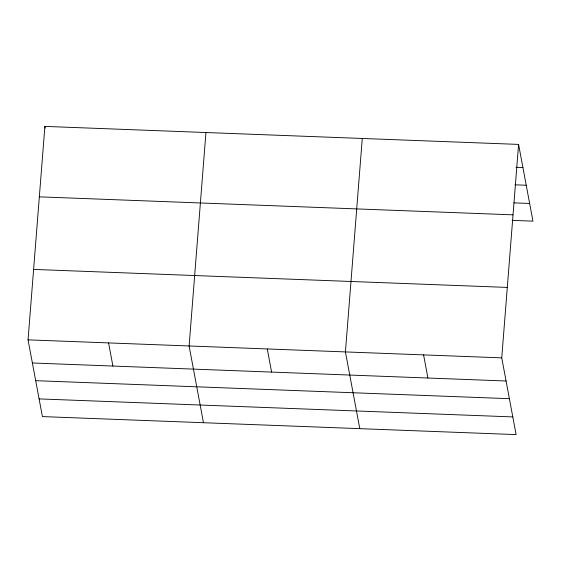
<?xml version="1.0" encoding="UTF-8"?>
<svg xmlns="http://www.w3.org/2000/svg" width="561" height="561" viewBox="0 0 561 561"><rect width="100%" height="100%" fill="white"/><g stroke="black" fill="none" stroke-linecap="round" stroke-linejoin="round"><path stroke-width="0.84" d="M518.588 144.408L501.744 357.862L516.106 434.6L42.412 416.592L28.05 339.854L44.894 126.4L518.588 144.408L532.95 221.146L512.109 220.354M205.95 132.522L189.106 345.976L203.468 422.714M362.273 138.469L345.422 351.915L359.783 428.653M515.973 167.283L522.922 167.55M514.942 184.807L526.232 185.235M514.009 202.865L529.64 203.461M39.34 196.841L513.027 214.849M33.611 269.413L507.298 287.421M28.05 339.854L501.744 357.862M32.377 362.988L506.071 380.996M35.694 380.681L509.381 398.689M39.102 398.899L512.789 416.914M423.583 354.889L427.91 378.03M267.267 348.949L271.594 372.083M108.575 342.911L112.908 366.053M44.894 126.4L45.217 128.118"/></g></svg>
